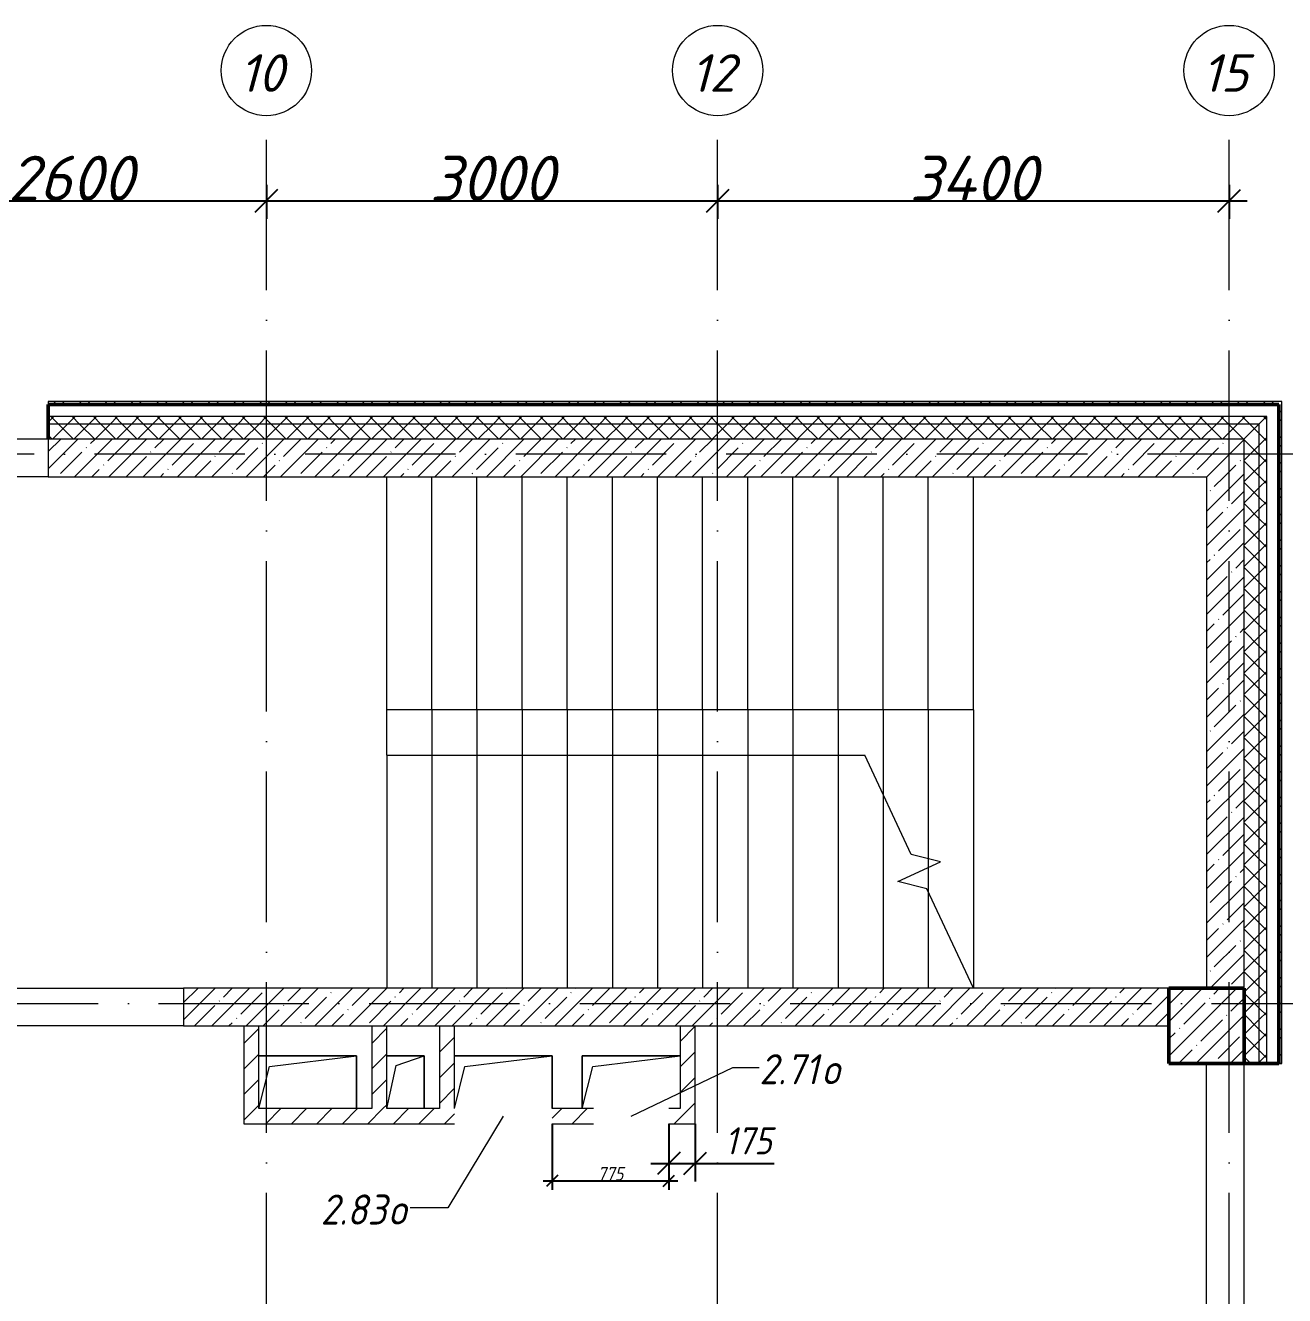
# Model space of a CAD drawing. Header units: millimetres. Extents: x -537608 to 253996, y -217170 to 186033.
# Drawn here: x -169200 to -160829, y -14700 to -6257 of the extents above; entities that cross this region are included whole.
import ezdxf

# ---------------------------------------------------------------- set-up
doc = ezdxf.new("R2010")
doc.units = ezdxf.units.MM
doc.linetypes.add('50_200_ШТРИХ_1Т_ш5_п1_п1_', pattern=[1400, 1000, -200, 0, -200])
for name, color, linetype, lineweight in [('A-____-____-DIMS', 7, 'Continuous', 9), ('A-FLOR-____-OTLN', 7, 'Continuous', 9), ('A-GENM-____-OTLN', 7, 'Continuous', 9), ('A-GLAZ-____-IDEN', 7, 'Continuous', 9), ('A-WALL-____-MCUT-1', 7, 'Continuous', 9), ('A-WALL-____-MCUT-2', 7, 'Continuous', 50), ('A-WALL-____-MCUT-3', 7, 'Continuous', 9), ('A-WALL-____-OTLN', 7, 'Continuous', 9), ('A-WALL-____-PATT-1', 7, 'Continuous', 9), ('A-WALL-FNSH-MCUT-1', 7, 'Continuous', 9), ('S-COLS-____-MCUT', 7, 'Continuous', 50), ('S-COLS-____-OTLN', 7, 'Continuous', 9), ('S-GRID-____-IDEN', 7, 'Continuous', 9), ('S-GRID-____-OTLN-1', 7, '50_200_ШТРИХ_1Т_ш5_п1_п1_', 9), ('S-STRS-____-MBND', 7, 'Continuous', 9), ('S-STRS-____-OTLN-1', 7, 'Continuous', 9)]:
    doc.layers.add(name, color=color, linetype=linetype, lineweight=lineweight)
doc.styles.add('ISOCPEUR_I', font='isocpeui.ttf', dxfattribs={"height": 300})
doc.styles.add('ISOCPEUR_I_10', font='isocpeui.ttf', dxfattribs={"width": 0.9, "height": 180})
doc.styles.add('ISOCPEUR_I_7', font='isocpeui.ttf', dxfattribs={"width": 0.9, "height": 90})
doc.styles.add('ISOCPEUR_I_9', font='isocpeui.ttf', dxfattribs={"width": 0.9, "height": 250})
doc.dimstyles.new('ISO-1_8_0_9К_СРЕДНИЙ_Кладочные_2', dxfattribs={"dimscale": 304.8, "dimtxt": 89.638306, "dimasz": 0.246063, "dimexe": 0.19685, "dimexo": 0, "dimgap": 0, "dimtad": 1, "dimdec": 3, "dimrnd": 0.001, "dimdsep": 46, "dimtxsty": 'ISOCPEUR_I_7', "dimblk1": 'OBLIQUE', "dimblk2": 'OBLIQUE', "dimsah": 1, "dimcen": 0.09, "dimdle": 0.19685, "dimazin": 0, "dimtfac": 1, "dimtdec": 4, "dimtix": 1, "dimtmove": 1, "dimatfit": 3, "dimfxl": 1, "dimtvp": 1, "dimtolj": 1, "dimtzin": 0, "dimarcsym": 2})
doc.dimstyles.new('ISO-1_8_0_9К_СРЕДНИЙ_Кладочные_3', dxfattribs={"dimscale": 304.8, "dimtxt": 179.276612, "dimasz": 0.492126, "dimexe": 0.393701, "dimexo": 0, "dimgap": 0, "dimtad": 1, "dimdec": 3, "dimrnd": 0.001, "dimdsep": 46, "dimtxsty": 'ISOCPEUR_I_10', "dimblk1": 'OBLIQUE', "dimblk2": 'OBLIQUE', "dimsah": 1, "dimcen": 0.09, "dimdle": 0.393701, "dimazin": 0, "dimtfac": 1, "dimtdec": 4, "dimtix": 1, "dimtmove": 0, "dimatfit": 3, "dimfxl": 1, "dimtvp": 1, "dimtolj": 1, "dimtzin": 0, "dimarcsym": 2})
doc.dimstyles.new('ISO-2_5_0_9К_БОЛЬШОЙ_ОСИ', dxfattribs={"dimscale": 304.8, "dimtxt": 248.995294, "dimasz": 0.492126, "dimexe": 0.393701, "dimexo": 0, "dimgap": 0, "dimtad": 1, "dimdec": 0, "dimzin": 0, "dimdsep": 46, "dimtxsty": 'ISOCPEUR_I', "dimblk1": 'OBLIQUE', "dimblk2": 'OBLIQUE', "dimsah": 1, "dimcen": 0.09, "dimdle": 0.393701, "dimazin": 0, "dimtfac": 1, "dimtdec": 4, "dimtix": 1, "dimtmove": 0, "dimatfit": 3, "dimfxl": 1, "dimtvp": 1, "dimtolj": 1, "dimtzin": 0, "dimarcsym": 2})
pattern_1 = [(45, (-184647.67, -56738.29), (-85.53659, 85.53659), []), (45, (-184590.65, -56738.29), (-85.53659, 85.53659), [])]
pattern_2 = [(45, (-184647.67, -56738.29), (-70.71068, 70.71068), []), (135, (-184647.67, -56738.29), (-70.71068, -70.71068), [])]
pattern_3 = [(45, (-184647.67, -56738.29), (-84.8528, 84.8528), [])]
pattern_4 = [(45, (-184647.67, -56738.29), (-114.04925, 114.04925), []), (45, (-184533.62, -56738.29), (-114.04925, 114.04925), [201.612, -40.322, 3.353, -36.97])]

# ---------------------------------------------------------------- blocks, each defined once
blk = doc.blocks.new('BSC_Колонна _Прямоугольная - 500х500-V133-АР1_План отверстий 2 этажа в осях 1-64_А-ГГ')
at = {"layer": 'S-COLS-____-OTLN'}
h = blk.add_hatch(dxfattribs=at)
h.set_pattern_fill('FP_163', color=256, style=0, pattern_type=2)
h.set_pattern_definition([(45, (-23300, -43831.04), (-114.04925, 114.04925), []), (45, (-23185.95, -43831.04), (-114.04925, 114.04925), [201.613, -40.323, 3.353, -36.97])])
h.paths.add_polyline_path([(-250, -250), (250, -250), (250, 250), (-250, 250)], flags=0)
at = {"layer": 'S-COLS-____-MCUT'}
for p, q in [((250, 250), (-250, 250)), ((-250, 250), (-250, -250)), ((250, -250), (250, 250)), ((-250, -250), (250, -250))]:
    blk.add_line(p, q, dxfattribs=at)
blk = doc.blocks.new('AR_Отверстие прямоугольное _в плите_ - AR_Отверстие прямоугольное _в плите_-30552566-АР1_План отверстий 2 этажа в осях 1-64_А-ГГ')
at = {"layer": 'A-GENM-____-OTLN'}
for p, q in [((325, 175), (-325, 175)), ((-255, 105), (325, 175)), ((325, -175), (325, 175)), ((-325, -175), (-255, 105))]:
    blk.add_line(p, q, dxfattribs=at)
blk = doc.blocks.new('AR_Отверстие прямоугольное _в плите_ - AR_Отверстие прямоугольное _в плите_-V174-АР1_План отверстий 2 этажа в осях 1-64_А-ГГ')
at = {"layer": 'A-GENM-____-OTLN'}
for p, q in [((325, 175), (-325, 175)), ((-325, 175), (-325, -175)), ((-255, 105), (325, 175)), ((-325, -175), (-255, 105))]:
    blk.add_line(p, q, dxfattribs=at)
blk = doc.blocks.new('AR_Отверстие прямоугольное _в плите_ - AR_Отверстие прямоугольное _в плите_-30459243-АР1_План отверстий 2 этажа в осях 1-64_А-ГГ')
at = {"layer": 'A-GENM-____-OTLN'}
for p, q in [((125, 175), (-125, 175)), ((-62.5, 112.5), (125, 175)), ((125, -175), (125, 175)), ((-125, -175), (-62.5, 112.5))]:
    blk.add_line(p, q, dxfattribs=at)
blk = doc.blocks.new('Ось сетки - Круг_Ø6_00__ISO-2_5_0_9K_-25732049-АР1_План отверстий 2 этажа в осях 1-64_А-ГГ')
at = {"layer": 'S-GRID-____-IDEN'}
blk.add_circle((0, 0), 3, dxfattribs=at)
blk = doc.blocks.new('_Oblique')
at = {"color": 0, "linetype": 'ByBlock', "lineweight": -2}
blk.add_line((-0.5, -0.5), (0.5, 0.5), dxfattribs=at)
blk = doc.blocks.new('*D2402')
at = {"layer": 'A-____-____-DIMS', "color": 0, "lineweight": -2, "transparency": 16777216}
for p, q in [((-170197.7, -7317.4), (-170197.7, -7543.5)), ((-167597.7, -7317.4), (-167597.7, -7543.5)), ((-170317.7, -7423.5), (-167477.7, -7423.5))]:
    blk.add_line(p, q, dxfattribs=at)
at = {"layer": 'Defpoints', "color": 0, "transparency": 16777216}
for p in [(-170197.7, -7317.4), (-167597.7, -7317.4), (-167597.7, -7423.5)]:
    blk.add_point(p, dxfattribs=at)
at = {"layer": 'A-____-____-DIMS', "color": 0, "lineweight": -2, "transparency": 16777216, "xscale": 150, "yscale": 150, "zscale": 150, "rotation": 180}
blk.add_blockref('_Oblique', (-170197.7, -7423.5), dxfattribs=at)
at = {"layer": 'A-____-____-DIMS', "color": 0, "lineweight": -2, "transparency": 16777216, "xscale": 150, "yscale": 150, "zscale": 150}
blk.add_blockref('_Oblique', (-167597.7, -7423.5), dxfattribs=at)
at = {"layer": 'A-____-____-DIMS', "color": 0, "transparency": 16777216, "insert": (-168897.7, -7273.5), "char_height": 300, "width": 758.478, "attachment_point": 5, "style": 'ISOCPEUR_I'}
blk.add_mtext('\\A1;2600', dxfattribs=at)
blk = doc.blocks.new('*D2403')
at = {"layer": 'A-____-____-DIMS', "color": 0, "lineweight": -2, "transparency": 16777216}
for p, q in [((-167597.7, -7317.4), (-167597.7, -7543.5)), ((-164597.7, -7317.4), (-164597.7, -7543.5)), ((-167717.7, -7423.5), (-164477.7, -7423.5))]:
    blk.add_line(p, q, dxfattribs=at)
at = {"layer": 'Defpoints', "color": 0, "transparency": 16777216}
for p in [(-167597.7, -7317.4), (-164597.7, -7317.4), (-164597.7, -7423.5)]:
    blk.add_point(p, dxfattribs=at)
at = {"layer": 'A-____-____-DIMS', "color": 0, "lineweight": -2, "transparency": 16777216, "xscale": 150, "yscale": 150, "zscale": 150, "rotation": 180}
blk.add_blockref('_Oblique', (-167597.7, -7423.5), dxfattribs=at)
at = {"layer": 'A-____-____-DIMS', "color": 0, "lineweight": -2, "transparency": 16777216, "xscale": 150, "yscale": 150, "zscale": 150}
blk.add_blockref('_Oblique', (-164597.7, -7423.5), dxfattribs=at)
at = {"layer": 'A-____-____-DIMS', "color": 0, "transparency": 16777216, "insert": (-166097.7, -7273.5), "char_height": 300, "width": 758.478, "attachment_point": 5, "style": 'ISOCPEUR_I'}
blk.add_mtext('\\A1;3000', dxfattribs=at)
blk = doc.blocks.new('*D2404')
at = {"layer": 'A-____-____-DIMS', "color": 0, "lineweight": -2, "transparency": 16777216}
for p, q in [((-164597.7, -7317.4), (-164597.7, -7543.5)), ((-161197.7, -7317.4), (-161197.7, -7543.5)), ((-164717.7, -7423.5), (-161077.7, -7423.5))]:
    blk.add_line(p, q, dxfattribs=at)
at = {"layer": 'Defpoints', "color": 0, "transparency": 16777216}
for p in [(-164597.7, -7317.4), (-161197.7, -7317.4), (-161197.7, -7423.5)]:
    blk.add_point(p, dxfattribs=at)
at = {"layer": 'A-____-____-DIMS', "color": 0, "lineweight": -2, "transparency": 16777216, "xscale": 150, "yscale": 150, "zscale": 150, "rotation": 180}
blk.add_blockref('_Oblique', (-164597.7, -7423.5), dxfattribs=at)
at = {"layer": 'A-____-____-DIMS', "color": 0, "lineweight": -2, "transparency": 16777216, "xscale": 150, "yscale": 150, "zscale": 150}
blk.add_blockref('_Oblique', (-161197.7, -7423.5), dxfattribs=at)
at = {"layer": 'A-____-____-DIMS', "color": 0, "transparency": 16777216, "insert": (-162897.7, -7273.5), "char_height": 300, "width": 781.462, "attachment_point": 5, "style": 'ISOCPEUR_I'}
blk.add_mtext('\\A1;3400', dxfattribs=at)
blk = doc.blocks.new('*D2546')
at = {"layer": 'A-____-____-DIMS', "color": 0, "lineweight": -2, "transparency": 16777216}
for p, q in [((-165697.7, -13557.2), (-165697.7, -13996.1)), ((-164922.7, -13557.2), (-164922.7, -13996.1)), ((-165757.7, -13936.1), (-164862.7, -13936.1))]:
    blk.add_line(p, q, dxfattribs=at)
at = {"layer": 'Defpoints', "color": 0, "transparency": 16777216}
for p in [(-165697.7, -13557.2), (-164922.7, -13557.2), (-164922.7, -13936.1)]:
    blk.add_point(p, dxfattribs=at)
at = {"layer": 'A-____-____-DIMS', "color": 0, "lineweight": -2, "transparency": 16777216, "xscale": 75, "yscale": 75, "zscale": 75, "rotation": 180}
blk.add_blockref('_Oblique', (-165697.7, -13936.1), dxfattribs=at)
at = {"layer": 'A-____-____-DIMS', "color": 0, "lineweight": -2, "transparency": 16777216, "xscale": 75, "yscale": 75, "zscale": 75}
blk.add_blockref('_Oblique', (-164922.7, -13936.1), dxfattribs=at)
at = {"layer": 'A-____-____-DIMS', "color": 0, "transparency": 16777216, "insert": (-165310.2, -13890.5), "char_height": 90, "width": 409.578, "attachment_point": 5, "style": 'ISOCPEUR_I_7'}
blk.add_mtext('\\A1;775', dxfattribs=at)
blk = doc.blocks.new('*D2547')
at = {"layer": 'A-____-____-DIMS', "color": 0, "lineweight": -2, "transparency": 16777216}
for p, q in [((-164922.7, -13557.2), (-164922.7, -13940.9)), ((-164747.7, -13557.2), (-164747.7, -13940.9)), ((-165042.7, -13820.9), (-164747.7, -13820.9)), ((-164747.7, -13820.9), (-164223, -13820.9))]:
    blk.add_line(p, q, dxfattribs=at)
at = {"layer": 'Defpoints', "color": 0, "transparency": 16777216}
for p in [(-164922.7, -13557.2), (-164747.7, -13557.2), (-164747.7, -13820.9)]:
    blk.add_point(p, dxfattribs=at)
at = {"layer": 'A-____-____-DIMS', "color": 0, "lineweight": -2, "transparency": 16777216, "xscale": 150, "yscale": 150, "zscale": 150, "rotation": 180}
blk.add_blockref('_Oblique', (-164922.7, -13820.9), dxfattribs=at)
at = {"layer": 'A-____-____-DIMS', "color": 0, "lineweight": -2, "transparency": 16777216, "xscale": 150, "yscale": 150, "zscale": 150}
blk.add_blockref('_Oblique', (-164747.7, -13820.9), dxfattribs=at)
at = {"layer": 'A-____-____-DIMS', "color": 0, "transparency": 16777216, "insert": (-164549.7, -13580.9), "char_height": 180, "width": 368.207, "attachment_point": 1, "line_spacing_factor": 1.149209, "style": 'ISOCPEUR_I_10'}
blk.add_mtext('\\A1;175', dxfattribs=at)

msp = doc.modelspace()

# ---------------------------------------------------------------- hatches: boundary and pattern name
at = {"layer": 'A-WALL-____-PATT-1'}
h = msp.add_hatch(dxfattribs=at)
h.set_pattern_fill('FP_3', color=256, style=0, pattern_type=2)
h.set_pattern_definition(pattern_1)
h.paths.add_polyline_path([(-160867.6725, -8777.2474), (-160867.6725, -8757.2474), (-169047.6725, -8757.2474), (-169047.6725, -8777.2474), (-163451.7907, -8777.2474)], flags=0)
h.paths.add_polyline_path([(-170047.6725, -8777.2474), (-170047.6725, -8757.2474), (-171247.6725, -8757.2474), (-171247.6725, -8777.2474), (-170521.6478, -8777.2474)], flags=0)
h.paths.add_polyline_path([(-179047.6725, -8777.2474), (-179047.6725, -8757.2474), (-187327.6725, -8757.2474), (-187327.6725, -8777.2474), (-179358.9692, -8777.2474)], flags=0)
h = msp.add_hatch(dxfattribs=at)
h.set_pattern_fill('FP_3', color=256, style=0, pattern_type=2)
h.set_pattern_definition(pattern_1)
h.paths.add_polyline_path([(-160847.6725, -15187.2474), (-160847.6725, -14957.2474), (-160867.6725, -14957.2474), (-160867.6725, -15187.2474)], flags=0)
h.paths.add_polyline_path([(-160847.6725, -13157.2474), (-160847.6725, -8757.2474), (-160867.6725, -8757.2474), (-160867.6725, -13157.2474)], flags=0)
h = msp.add_hatch(dxfattribs=at)
h.set_pattern_fill('FP_1', color=256, style=0, pattern_type=2)
h.set_pattern_definition(pattern_2)
h.paths.add_polyline_path([(-160997.6725, -8907.2474), (-160947.6725, -8907.2474), (-160947.6725, -8857.2474), (-169047.6725, -8857.2474), (-169047.6725, -8907.2474), (-163451.7907, -8907.2474)], flags=0)
h.paths.add_polyline_path([(-170047.6725, -8907.2474), (-170047.6725, -8857.2474), (-171247.6725, -8857.2474), (-171247.6725, -8907.2474), (-170521.6478, -8907.2474)], flags=0)
h.paths.add_polyline_path([(-179358.9692, -8907.2474), (-179047.6725, -8907.2474), (-179047.6725, -8857.2474), (-187197.6725, -8857.2474), (-187197.6725, -8907.2474), (-181126.4335, -8907.2474)], flags=0)
h = msp.add_hatch(dxfattribs=at)
h.set_pattern_fill('FP_1', color=256, style=0, pattern_type=2)
h.set_pattern_definition(pattern_2)
h.paths.add_polyline_path([(-161097.6725, -9007.2474), (-160997.6725, -9007.2474), (-160997.6725, -8907.2474), (-169047.6725, -8907.2474), (-169047.6725, -9007.2474), (-163451.7907, -9007.2474)], flags=0)
h.paths.add_polyline_path([(-170047.6725, -9007.2474), (-170047.6725, -8907.2474), (-171247.6725, -8907.2474), (-171247.6725, -9001.2474), (-171172.6725, -9001.2474), (-171172.6725, -9007.2474), (-170521.6478, -9007.2474)], flags=0)
h.paths.add_polyline_path([(-179047.6725, -9007.2474), (-179047.6725, -8907.2474), (-187097.6725, -8907.2474), (-187097.6725, -9007.2474), (-179358.9692, -9007.2474)], flags=0)
h = msp.add_hatch(dxfattribs=at)
h.set_pattern_fill('FP_1', color=256, style=0, pattern_type=2)
h.set_pattern_definition(pattern_2)
h.paths.add_polyline_path([(-160947.6725, -47207.2474), (-160947.6725, -45007.2474), (-160997.6725, -45007.2474), (-160997.6725, -47207.2474)], flags=0)
h.paths.add_polyline_path([(-160997.6725, -43207.2474), (-160947.6725, -43207.2474), (-160947.6725, -42007.2474), (-160997.6725, -42007.2474), (-160997.6725, -42242.4769)], flags=0)
h.paths.add_polyline_path([(-160997.6725, -40207.2474), (-160947.6725, -40207.2474), (-160947.6725, -39007.2474), (-160997.6725, -39007.2474)], flags=0)
h.paths.add_polyline_path([(-160947.6725, -37207.2474), (-160947.6725, -36007.2474), (-160997.6725, -36007.2474), (-160997.6725, -37207.2474)], flags=0)
h.paths.add_polyline_path([(-160947.6725, -34207.2474), (-160947.6725, -33007.2474), (-160997.6725, -33007.2474), (-160997.6725, -34207.2474)], flags=0)
h.paths.add_polyline_path([(-160947.6725, -31207.2474), (-160947.6725, -30007.2474), (-160997.6725, -30007.2474), (-160997.6725, -31207.2474)], flags=0)
h.paths.add_polyline_path([(-160947.6725, -28207.2474), (-160947.6725, -27007.2474), (-160997.6725, -27007.2474), (-160997.6725, -28207.2474)], flags=0)
h.paths.add_polyline_path([(-160947.6725, -25207.2474), (-160947.6725, -24007.2474), (-160997.6725, -24007.2474), (-160997.6725, -25207.2474)], flags=0)
h.paths.add_polyline_path([(-160947.6725, -22207.2474), (-160947.6725, -21007.2474), (-160997.6725, -21007.2474), (-160997.6725, -22207.2474)], flags=0)
h.paths.add_polyline_path([(-160947.6725, -19207.2474), (-160947.6725, -18007.2474), (-160997.6725, -18007.2474), (-160997.6725, -19207.2474)], flags=0)
h.paths.add_polyline_path([(-160947.6725, -16207.2474), (-160947.6725, -14957.2474), (-160997.6725, -14957.2474), (-160997.6725, -16207.2474)], flags=0)
h.paths.add_polyline_path([(-160947.6725, -13157.2474), (-160947.6725, -8907.2474), (-160997.6725, -8907.2474), (-160997.6725, -13157.2474)], flags=0)
h = msp.add_hatch(dxfattribs=at)
h.set_pattern_fill('FP_25', color=256, style=0, pattern_type=2)
h.set_pattern_definition(pattern_4)
h.paths.add_polyline_path([(-161347.6725, -9257.2474), (-161097.6725, -9257.2474), (-161097.6725, -9007.2474), (-169047.6725, -9007.2474), (-169047.6725, -9257.2474), (-163451.7907, -9257.2474)], flags=0)
h = msp.add_hatch(dxfattribs=at)
h.set_pattern_fill('FP_1', color=256, style=0, pattern_type=2)
h.set_pattern_definition(pattern_2)
h.paths.add_polyline_path([(-160997.6725, -47207.2474), (-160997.6725, -45007.2474), (-161091.6725, -45007.2474), (-161091.6725, -45082.2474), (-161097.6725, -45082.2474), (-161097.6725, -47207.2474)], flags=0)
h.paths.add_polyline_path([(-161091.6725, -43207.2474), (-160997.6725, -43207.2474), (-160997.6725, -42007.2474), (-161091.6725, -42007.2474), (-161091.6725, -42082.2474), (-161097.6725, -42082.2474), (-161097.6725, -43132.2474), (-161091.6725, -43132.2474), (-161091.6725, -43201.2474)], flags=0)
h.paths.add_polyline_path([(-160997.6725, -40207.2474), (-160997.6725, -39007.2474), (-161097.6725, -39007.2474), (-161097.6725, -40132.2474), (-161091.6725, -40132.2474), (-161091.6725, -40207.2474)], flags=0)
h.paths.add_polyline_path([(-160997.6725, -37207.2474), (-160997.6725, -36007.2474), (-161091.6725, -36007.2474), (-161091.6725, -36082.2474), (-161097.6725, -36082.2474), (-161097.6725, -37132.2474), (-161091.6725, -37132.2474), (-161091.6725, -37207.2474)], flags=0)
h.paths.add_polyline_path([(-161097.6725, -34207.2474), (-160997.6725, -34207.2474), (-160997.6725, -33007.2474), (-161091.6725, -33007.2474), (-161091.6725, -33082.2474), (-161097.6725, -33082.2474), (-161097.6725, -33707.2474)], flags=0)
h.paths.add_polyline_path([(-161091.6725, -31207.2474), (-160997.6725, -31207.2474), (-160997.6725, -30007.2474), (-161097.6725, -30007.2474), (-161097.6725, -31132.2474), (-161091.6725, -31132.2474), (-161091.6725, -31201.2474)], flags=0)
h.paths.add_polyline_path([(-160997.6725, -28207.2474), (-160997.6725, -27007.2474), (-161091.6725, -27007.2474), (-161091.6725, -27082.2474), (-161097.6725, -27082.2474), (-161097.6725, -28132.2474), (-161091.6725, -28132.2474), (-161091.6725, -28207.2474)], flags=0)
h.paths.add_polyline_path([(-160997.6725, -25207.2474), (-160997.6725, -24007.2474), (-161097.6725, -24007.2474), (-161097.6725, -25132.2474), (-161091.6725, -25132.2474), (-161091.6725, -25207.2474)], flags=0)
h.paths.add_polyline_path([(-161091.6725, -22207.2474), (-160997.6725, -22207.2474), (-160997.6725, -21007.2474), (-161091.6725, -21007.2474), (-161091.6725, -21082.2474), (-161097.6725, -21082.2474), (-161097.6725, -22132.2474), (-161091.6725, -22132.2474), (-161091.6725, -22201.2474)], flags=0)
h.paths.add_polyline_path([(-161091.6725, -19207.2474), (-160997.6725, -19207.2474), (-160997.6725, -18007.2474), (-161097.6725, -18007.2474), (-161097.6725, -19132.2474), (-161091.6725, -19132.2474), (-161091.6725, -19201.2474)], flags=0)
h.paths.add_polyline_path([(-160997.6725, -16207.2474), (-160997.6725, -14957.2474), (-161091.6725, -14957.2474), (-161091.6725, -15032.2474), (-161097.6725, -15032.2474), (-161097.6725, -16132.2474), (-161091.6725, -16132.2474), (-161091.6725, -16207.2474)], flags=0)
h.paths.add_polyline_path([(-160997.6725, -13157.2474), (-160997.6725, -9007.2474), (-161097.6725, -9007.2474), (-161097.6725, -13157.2474)], flags=0)
h = msp.add_hatch(dxfattribs=at)
h.set_pattern_fill('FP_25', color=256, style=0, pattern_type=2)
h.set_pattern_definition(pattern_4)
h.paths.add_polyline_path([(-161097.6725, -12657.2474), (-161097.6725, -9257.2474), (-161347.6725, -9257.2474), (-161347.6725, -12657.2474)], flags=0)
h = msp.add_hatch(dxfattribs=at)
h.set_pattern_fill('FP_25', color=256, style=0, pattern_type=2)
h.set_pattern_definition(pattern_4)
h.paths.add_polyline_path([(-161597.6725, -12907.2474), (-161597.6725, -12657.2474), (-168147.6725, -12657.2474), (-168147.6725, -12907.2474), (-163451.7907, -12907.2474)], flags=0)
h.paths.add_polyline_path([(-169747.6725, -12907.2474), (-169747.6725, -12657.2474), (-170047.6725, -12657.2474), (-170047.6725, -12907.2474)], flags=0)
h = msp.add_hatch(dxfattribs=at)
h.set_pattern_fill('FP_4', color=256, style=0, pattern_type=2)
h.set_pattern_definition(pattern_3)
h.paths.add_polyline_path([(-167647.6725, -13557.2474), (-167647.6725, -12907.2474), (-167747.6725, -12907.2474), (-167747.6725, -13557.2474)], flags=0)
h = msp.add_hatch(dxfattribs=at)
h.set_pattern_fill('FP_4', color=256, style=0, pattern_type=2)
h.set_pattern_definition(pattern_3)
h.paths.add_polyline_path([(-166797.6725, -13457.2474), (-166797.6725, -12907.2474), (-166897.6725, -12907.2474), (-166897.6725, -13457.2474)], flags=0)
h = msp.add_hatch(dxfattribs=at)
h.set_pattern_fill('FP_4', color=256, style=0, pattern_type=2)
h.set_pattern_definition(pattern_3)
h.paths.add_polyline_path([(-166447.6725, -13457.2474), (-166347.6725, -13457.2474), (-166347.6725, -12907.2474), (-166447.6725, -12907.2474), (-166447.6725, -13002.681)], flags=0)
h = msp.add_hatch(dxfattribs=at)
h.set_pattern_fill('FP_4', color=256, style=0, pattern_type=2)
h.set_pattern_definition(pattern_3)
h.paths.add_polyline_path([(-164747.6725, -13557.2474), (-164747.6725, -12907.2474), (-164847.6725, -12907.2474), (-164847.6725, -13557.2474)], flags=0)
h = msp.add_hatch(dxfattribs=at)
h.set_pattern_fill('FP_4', color=256, style=0, pattern_type=2)
h.set_pattern_definition(pattern_3)
h.paths.add_polyline_path([(-165697.6725, -13557.2474), (-165422.6725, -13557.2474), (-165422.6725, -13457.2474), (-165697.6725, -13457.2474), (-165697.6725, -13500.5807)], flags=0)
h.paths.add_polyline_path([(-164922.6725, -13557.2474), (-164847.6725, -13557.2474), (-164847.6725, -13457.2474), (-164922.6725, -13457.2474), (-164922.6725, -13552.2474)], flags=0)
h.paths.add_polyline_path([(-166347.6725, -13557.2474), (-166347.6725, -13457.2474), (-167647.6725, -13457.2474), (-167647.6725, -13557.2474), (-166986.7192, -13557.2474)], flags=0)

# ---------------------------------------------------------------- linework, layer by layer
at = {"layer": 'A-FLOR-____-OTLN'}
for p, q in [((-166797.4823, -11107.2474), (-166797.4823, -9257.2474)), ((-167647.6725, -13107.2474), (-166997.6725, -13107.2474)), ((-166997.6725, -13107.2474), (-166997.6725, -13457.2474)), ((-166797.6725, -13107.2474), (-166547.6725, -13107.2474)), ((-166547.6725, -13107.2474), (-166547.6725, -13457.2474)), ((-166347.6725, -13107.2474), (-165697.6725, -13107.2474)), ((-165697.6725, -13107.2474), (-165697.6725, -13457.2474)), ((-165497.6725, -13107.2474), (-164847.6725, -13107.2474)), ((-165497.6725, -13457.2474), (-165497.6725, -13107.2474))]:
    msp.add_line(p, q, dxfattribs=at)
at = {"layer": 'A-GLAZ-____-IDEN'}
for p, q in [((-165172.6725, -13507.2474), (-164497.7212, -13182.716)), ((-164497.7212, -13182.716), (-164320.7457, -13182.716)), ((-166022.6725, -13507.2474), (-166391.5403, -14115.4812)), ((-166391.5403, -14115.4812), (-166641.9672, -14115.4812))]:
    msp.add_line(p, q, dxfattribs=at)
at = {"layer": 'A-WALL-____-MCUT-1'}
for p, q in [((-161097.6725, -9007.2474), (-169047.6725, -9007.2474)), ((-169047.6725, -9007.2474), (-169047.6725, -9257.2474)), ((-161097.6725, -12657.2474), (-161097.6725, -9007.2474)), ((-169047.6725, -9257.2474), (-161347.6725, -9257.2474)), ((-161347.6725, -9257.2474), (-161347.6725, -12657.2474)), ((-161597.6725, -12657.2474), (-168147.6725, -12657.2474)), ((-168147.6725, -12657.2474), (-168147.6725, -12907.2474)), ((-168147.6725, -12907.2474), (-161597.6725, -12907.2474))]:
    msp.add_line(p, q, dxfattribs=at)
at = {"layer": 'A-WALL-____-MCUT-2'}
for p, q in [((-160867.6725, -8777.2474), (-169047.6725, -8777.2474)), ((-169047.6725, -8777.2474), (-169047.6725, -9007.2474)), ((-160867.6725, -13157.2474), (-160867.6725, -8777.2474)), ((-161097.6725, -13157.2474), (-160867.6725, -13157.2474))]:
    msp.add_line(p, q, dxfattribs=at)
at = {"layer": 'A-WALL-____-MCUT-3'}
for p, q in [((-160947.6725, -8857.2474), (-169047.6725, -8857.2474)), ((-160947.6725, -13157.2474), (-160947.6725, -8857.2474)), ((-160997.6725, -8907.2474), (-169047.6725, -8907.2474)), ((-160997.6725, -13157.2474), (-160997.6725, -8907.2474))]:
    msp.add_line(p, q, dxfattribs=at)
at = {"layer": 'A-WALL-____-OTLN'}
for p, q in [((-169047.6725, -9007.2474), (-170047.6725, -9007.2474)), ((-169047.6725, -9257.2474), (-170047.6725, -9257.2474)), ((-169747.6725, -12657.2474), (-168147.6725, -12657.2474)), ((-168147.6725, -12907.2474), (-169747.6725, -12907.2474)), ((-161347.6725, -14957.2474), (-161347.6725, -13157.2474)), ((-161097.6725, -14957.2474), (-161097.6725, -13157.2474))]:
    msp.add_line(p, q, dxfattribs=at)
at = {"layer": 'A-WALL-FNSH-MCUT-1'}
for p, q in [((-160847.6725, -8757.2474), (-169047.6725, -8757.2474)), ((-169047.6725, -8757.2474), (-169047.6725, -8777.2474)), ((-169047.6725, -8777.2474), (-160867.6725, -8777.2474)), ((-160867.6725, -8777.2474), (-160867.6725, -8777.2474)), ((-160847.6725, -13157.2474), (-160847.6725, -8757.2474)), ((-167747.6725, -12907.2474), (-167747.6725, -13557.2474)), ((-167647.6725, -13457.2474), (-167647.6725, -12907.2474)), ((-166897.6725, -12907.2474), (-166897.6725, -13457.2474)), ((-166797.6725, -13457.2474), (-166797.6725, -12907.2474)), ((-166447.6725, -12907.2474), (-166447.6725, -13457.2474)), ((-166347.6725, -13457.2474), (-166347.6725, -12907.2474)), ((-164847.6725, -12907.2474), (-164847.6725, -13457.2474)), ((-164747.6725, -13557.2474), (-164747.6725, -12907.2474)), ((-160867.6725, -13157.2474), (-160847.6725, -13157.2474)), ((-166897.6725, -13457.2474), (-167647.6725, -13457.2474)), ((-166447.6725, -13457.2474), (-166797.6725, -13457.2474)), ((-165422.6725, -13457.2474), (-165697.6725, -13457.2474)), ((-164847.6725, -13457.2474), (-164922.6725, -13457.2474)), ((-167747.6725, -13557.2474), (-166347.6725, -13557.2474)), ((-165697.6725, -13557.2474), (-165422.6725, -13557.2474)), ((-164922.6725, -13557.2474), (-164747.6725, -13557.2474))]:
    msp.add_line(p, q, dxfattribs=at)
at = {"layer": 'S-GRID-____-OTLN-1'}
for p, q in [((-167597.6725, -61220.8957), (-167597.6725, -6857.3298)), ((-164597.6725, -61220.8957), (-164597.6725, -6857.3298)), ((-161197.6725, -61220.8957), (-161197.6725, -6857.3298)), ((-157939.9334, -9107.2474), (-189316.4427, -9107.2474)), ((-189316.4427, -12757.2474), (-157939.9334, -12757.2474))]:
    msp.add_line(p, q, dxfattribs=at)
at = {"layer": 'S-STRS-____-MBND'}
for p, q in [((-163311.8882, -11768.9589), (-163620.4494, -11107.2474)), ((-163400.6716, -11948.2815), (-163117.4504, -11816.2133)), ((-163117.4504, -11816.2133), (-163311.8882, -11768.9589)), ((-163206.2337, -11995.5359), (-163400.6716, -11948.2815)), ((-162897.6725, -12657.2474), (-163206.2337, -11995.5359))]:
    msp.add_line(p, q, dxfattribs=at)
at = {"layer": 'S-STRS-____-OTLN-1'}
for p, q in [((-166797.6725, -10807.2474), (-166797.6725, -9257.2474)), ((-166497.6725, -10807.2474), (-166497.6725, -9257.2474)), ((-166497.6725, -10807.2474), (-166497.6725, -9257.2474)), ((-166197.6725, -10807.2474), (-166197.6725, -9257.2474)), ((-166197.6725, -10807.2474), (-166197.6725, -9257.2474)), ((-165897.6725, -10807.2474), (-165897.6725, -9257.2474)), ((-165897.6725, -10807.2474), (-165897.6725, -9257.2474)), ((-165597.6725, -10807.2474), (-165597.6725, -9257.2474)), ((-165597.6725, -10807.2474), (-165597.6725, -9257.2474)), ((-165297.6725, -10807.2474), (-165297.6725, -9257.2474)), ((-165297.6725, -10807.2474), (-165297.6725, -9257.2474)), ((-164997.6725, -10807.2474), (-164997.6725, -9257.2474)), ((-164997.6725, -10807.2474), (-164997.6725, -9257.2474)), ((-164697.6725, -10807.2474), (-164697.6725, -9257.2474)), ((-164697.6725, -10807.2474), (-164697.6725, -9257.2474)), ((-164397.6725, -10807.2474), (-164397.6725, -9257.2474)), ((-164397.6725, -10807.2474), (-164397.6725, -9257.2474)), ((-164097.6725, -10807.2474), (-164097.6725, -9257.2474)), ((-164097.6725, -10807.2474), (-164097.6725, -9257.2474)), ((-163797.6725, -10807.2474), (-163797.6725, -9257.2474)), ((-163797.6725, -10807.2474), (-163797.6725, -9257.2474)), ((-163497.6725, -10807.2474), (-163497.6725, -9257.2474)), ((-163497.6725, -10807.2474), (-163497.6725, -9257.2474)), ((-163197.6725, -10807.2474), (-163197.6725, -9257.2474)), ((-163197.6725, -10807.2474), (-163197.6725, -9257.2474)), ((-162897.6725, -10807.2474), (-162897.6725, -9257.2474)), ((-162897.6725, -10807.2474), (-162897.6725, -9257.2474)), ((-166497.6725, -10807.2474), (-166797.4823, -10807.2474)), ((-166197.6725, -10807.2474), (-166497.6725, -10807.2474)), ((-166497.6725, -10807.2474), (-166497.6725, -11107.2474)), ((-166497.6725, -10807.2474), (-166497.6725, -11107.2474)), ((-165897.6725, -10807.2474), (-166197.6725, -10807.2474)), ((-166197.6725, -10807.2474), (-166197.6725, -11107.2474)), ((-166197.6725, -10807.2474), (-166197.6725, -11107.2474)), ((-165597.6725, -10807.2474), (-165897.6725, -10807.2474)), ((-165897.6725, -10807.2474), (-165897.6725, -11107.2474)), ((-165897.6725, -10807.2474), (-165897.6725, -11107.2474)), ((-165297.6725, -10807.2474), (-165597.6725, -10807.2474)), ((-165597.6725, -10807.2474), (-165597.6725, -11107.2474)), ((-165597.6725, -10807.2474), (-165597.6725, -11107.2474)), ((-164997.6725, -10807.2474), (-165297.6725, -10807.2474)), ((-165297.6725, -10807.2474), (-165297.6725, -11107.2474)), ((-165297.6725, -10807.2474), (-165297.6725, -11107.2474)), ((-164697.6725, -10807.2474), (-164997.6725, -10807.2474)), ((-164997.6725, -10807.2474), (-164997.6725, -11107.2474)), ((-164997.6725, -10807.2474), (-164997.6725, -11107.2474)), ((-164397.6725, -10807.2474), (-164697.6725, -10807.2474)), ((-164697.6725, -10807.2474), (-164697.6725, -11107.2474)), ((-164697.6725, -10807.2474), (-164697.6725, -11107.2474)), ((-164097.6725, -10807.2474), (-164397.6725, -10807.2474)), ((-164397.6725, -10807.2474), (-164397.6725, -11107.2474)), ((-164397.6725, -10807.2474), (-164397.6725, -11107.2474)), ((-163797.6725, -10807.2474), (-164097.6725, -10807.2474)), ((-164097.6725, -10807.2474), (-164097.6725, -11107.2474)), ((-164097.6725, -10807.2474), (-164097.6725, -11107.2474)), ((-163497.6725, -10807.2474), (-163797.6725, -10807.2474)), ((-163797.6725, -10807.2474), (-163797.6725, -11107.2474)), ((-163797.6725, -10807.2474), (-163797.6725, -11107.2474)), ((-163197.6725, -10807.2474), (-163497.6725, -10807.2474)), ((-163497.6725, -10807.2474), (-163497.6725, -11370.5432)), ((-163497.6725, -10807.2474), (-163497.6725, -11370.5432)), ((-162897.6725, -10807.2474), (-163197.6725, -10807.2474)), ((-163197.6725, -10807.2474), (-163197.6725, -11796.7168)), ((-163197.6725, -10807.2474), (-163197.6725, -11796.7168)), ((-162897.6725, -10807.2474), (-162897.6725, -12657.2474)), ((-162897.6725, -10807.2474), (-162897.6725, -12657.2474)), ((-166797.6725, -11107.2474), (-166797.6725, -12657.2474)), ((-166797.6725, -11107.2474), (-166497.6725, -11107.2474)), ((-166797.6725, -11107.2474), (-166797.6725, -12657.2474)), ((-166497.6725, -11107.2474), (-166197.6725, -11107.2474)), ((-166497.6725, -11107.2474), (-166497.6725, -12657.2474)), ((-166497.6725, -11107.2474), (-166497.6725, -12657.2474)), ((-166197.6725, -11107.2474), (-165897.6725, -11107.2474)), ((-166197.6725, -11107.2474), (-166197.6725, -12657.2474)), ((-166197.6725, -11107.2474), (-166197.6725, -12657.2474)), ((-165897.6725, -11107.2474), (-165597.6725, -11107.2474)), ((-165897.6725, -11107.2474), (-165897.6725, -12657.2474)), ((-165897.6725, -11107.2474), (-165897.6725, -12657.2474)), ((-165597.6725, -11107.2474), (-165297.6725, -11107.2474)), ((-165597.6725, -11107.2474), (-165597.6725, -12657.2474)), ((-165597.6725, -11107.2474), (-165597.6725, -12657.2474)), ((-165297.6725, -11107.2474), (-164997.6725, -11107.2474)), ((-165297.6725, -11107.2474), (-165297.6725, -12657.2474)), ((-165297.6725, -11107.2474), (-165297.6725, -12657.2474)), ((-164997.6725, -11107.2474), (-164697.6725, -11107.2474)), ((-164997.6725, -11107.2474), (-164997.6725, -12657.2474)), ((-164997.6725, -11107.2474), (-164997.6725, -12657.2474)), ((-164697.6725, -11107.2474), (-164397.6725, -11107.2474)), ((-164697.6725, -11107.2474), (-164697.6725, -12657.2474)), ((-164697.6725, -11107.2474), (-164697.6725, -12657.2474)), ((-164397.6725, -11107.2474), (-164097.6725, -11107.2474)), ((-164397.6725, -11107.2474), (-164397.6725, -12657.2474)), ((-164397.6725, -11107.2474), (-164397.6725, -12657.2474)), ((-164097.6725, -11107.2474), (-163797.6725, -11107.2474)), ((-164097.6725, -11107.2474), (-164097.6725, -12657.2474)), ((-164097.6725, -11107.2474), (-164097.6725, -12657.2474)), ((-163797.6725, -11107.2474), (-163620.4494, -11107.2474)), ((-163797.6725, -11107.2474), (-163797.6725, -12657.2474)), ((-163797.6725, -11107.2474), (-163797.6725, -12657.2474)), ((-163497.6725, -11370.5432), (-163497.6725, -12657.2474)), ((-163497.6725, -11370.5432), (-163497.6725, -12657.2474)), ((-163197.6725, -11796.7168), (-163197.6725, -11853.6215)), ((-163197.6725, -11796.7168), (-163197.6725, -11853.6215)), ((-163197.6725, -11853.6215), (-163197.6725, -12013.8953)), ((-163197.6725, -11853.6215), (-163197.6725, -12013.8953)), ((-163197.6725, -12013.8953), (-163197.6725, -12657.2474)), ((-163197.6725, -12013.8953), (-163197.6725, -12657.2474))]:
    msp.add_line(p, q, dxfattribs=at)

# ---------------------------------------------------------------- block references
at = {"layer": 'A-GENM-____-OTLN'}
for name, p in [('AR_Отверстие прямоугольное _в плите_ - AR_Отверстие прямоугольное _в плите_-30552566-АР1_План отверстий 2 этажа в осях 1-64_А-ГГ', (-167322.6725, -13282.2474)), ('AR_Отверстие прямоугольное _в плите_ - AR_Отверстие прямоугольное _в плите_-30459243-АР1_План отверстий 2 этажа в осях 1-64_А-ГГ', (-166672.6725, -13282.2474)), ('AR_Отверстие прямоугольное _в плите_ - AR_Отверстие прямоугольное _в плите_-30552566-АР1_План отверстий 2 этажа в осях 1-64_А-ГГ', (-166022.6725, -13282.2474)), ('AR_Отверстие прямоугольное _в плите_ - AR_Отверстие прямоугольное _в плите_-V174-АР1_План отверстий 2 этажа в осях 1-64_А-ГГ', (-165172.6725, -13282.2474))]:
    msp.add_blockref(name, p, dxfattribs=at)
at = {"layer": 'S-COLS-____-OTLN'}
msp.add_blockref('BSC_Колонна _Прямоугольная - 500х500-V133-АР1_План отверстий 2 этажа в осях 1-64_А-ГГ', (-161347.6725, -12907.2474), dxfattribs=at)
at = {"layer": 'S-GRID-____-IDEN', "xscale": 99.99999999999993, "yscale": 99.99999999999993, "zscale": 99.99999999999993}
for p in [(-167597.6725, -6557.3298), (-164597.6725, -6557.3298), (-161197.6725, -6557.3298)]:
    msp.add_blockref('Ось сетки - Круг_Ø6_00__ISO-2_5_0_9K_-25732049-АР1_План отверстий 2 этажа в осях 1-64_А-ГГ', p, dxfattribs=at)

# ---------------------------------------------------------------- texts
at = {"layer": 'A-GLAZ-____-IDEN', "char_height": 200, "attachment_point": 1, "style": 'ISOCPEUR_I_9'}
for s, insert, width in [('2.71', (-164320.7457, -13095.1014), 505.063125), ('\\fISOCPEUR|b0|i1|c204|p34|;\\W.9;о', (-163904.0269, -13095.1014), 158.734125), ('2.83', (-167237.4218, -14027.8667), 548.35425), ('\\fISOCPEUR|b0|i1|c204|p34|;\\W.9;о', (-166784.9843, -14027.8667), 158.734125)]:
    msp.add_mtext(s, dxfattribs=dict(at, insert=insert, width=width))
at = {"layer": 'S-GRID-____-IDEN', "char_height": 250, "width": 346.329, "attachment_point": 1, "style": 'ISOCPEUR_I'}
for s, insert in [('10', (-167778.7508, -6448.5551)), ('12', (-164778.7508, -6448.5551)), ('15', (-161378.7508, -6448.5551))]:
    msp.add_mtext(s, dxfattribs=dict(at, insert=insert))

# ---------------------------------------------------------------- dimensions: what is measured, and where the dimension line sits
at = {"layer": 'A-____-____-DIMS'}
for base, p1, p2, dimstyle, override, picture, middle in [((-167597.6725, -7423.5051), (-170197.6725, -7317.4391), (-167597.6725, -7317.4391), 'ISO-2_5_0_9К_БОЛЬШОЙ_ОСИ', {"dimpost": '<>', "dimfxl": 2600}, '*D2402', (-168897.6725, -7273.5051)), ((-164597.6725, -7423.5051), (-167597.6725, -7317.4391), (-164597.6725, -7317.4391), 'ISO-2_5_0_9К_БОЛЬШОЙ_ОСИ', {"dimpost": '<>', "dimfxl": 3000}, '*D2403', (-166097.6725, -7273.5051)), ((-161197.6725, -7423.5051), (-164597.6725, -7317.4391), (-161197.6725, -7317.4391), 'ISO-2_5_0_9К_БОЛЬШОЙ_ОСИ', {"dimpost": '<>', "dimfxl": 3400}, '*D2404', (-162897.6725, -7273.5051)), ((-164922.6725, -13936.0991), (-165697.6725, -13557.2474), (-164922.6725, -13557.2474), 'ISO-1_8_0_9К_СРЕДНИЙ_Кладочные_2', {"dimpost": '<>', "dimfxl": 775}, '*D2546', (-165310.1725, -13890.5195))]:
    dim = msp.add_linear_dim(base=base, p1=p1, p2=p2, dimstyle=dimstyle, override=override, dxfattribs=at)
    dim.commit()
    dim.dimension.update_dxf_attribs({"geometry": picture, "text_midpoint": middle})
dim = msp.add_linear_dim(base=(-164747.6725, -13820.937), p1=(-164922.6725, -13557.2474), p2=(-164747.6725, -13557.2474), dimstyle='ISO-1_8_0_9К_СРЕДНИЙ_Кладочные_3', override={"dimpost": '<>', "dimfxl": 175}, dxfattribs=at)
dim.commit()
dim.dimension.update_dxf_attribs({"geometry": '*D2547', "text_midpoint": (-164365.6086, -13820.937), "dimtype": 160})

doc.saveas('drawing.dxf')
